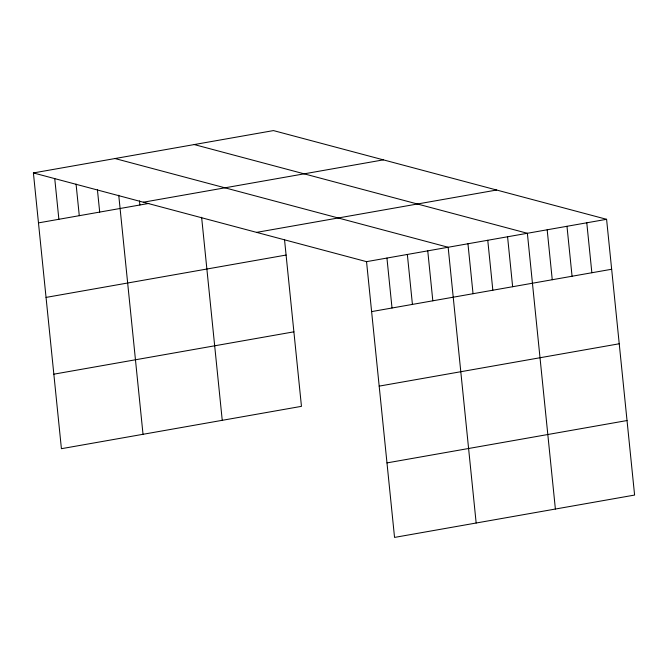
<?xml version="1.0" encoding="UTF-8"?>
<svg xmlns="http://www.w3.org/2000/svg" width="668" height="668" viewBox="0 0 668 668"><rect width="100%" height="100%" fill="white"/><g stroke="black" fill="none" stroke-linecap="round" stroke-linejoin="round"><path stroke-width="1" d="M33.4 172.937L273.454 130.586L606.586 219.304L634.6 495.063L394.546 537.414L366.54 261.656L33.4 172.937L61.414 448.696L301.46 406.344L284.518 239.528M143.336 202.22L383.39 159.861M38.477 222.887L148.805 203.423M256.604 232.381L496.658 190.021M46.042 297.41L286.096 255.051M366.54 261.656L606.586 219.304M371.608 311.605L611.663 269.254M53.841 374.18L293.895 331.829M379.182 386.121L619.236 343.769M386.981 462.899L627.035 420.539M194.238 144.564L527.369 233.282L555.384 509.041M115.021 158.541L448.153 247.26L476.167 523.019M586.788 222.795L591.856 272.744M566.982 226.293L572.058 276.235M547.175 229.784L552.252 279.733M507.571 236.773L512.64 286.722M487.765 240.271L492.834 290.213M467.959 243.762L473.036 293.711M427.754 250.859L432.822 300.809M407.346 254.458L412.423 304.408M386.939 258.057L392.016 308.006M201.619 217.275L222.244 420.322M139.478 200.918L139.896 204.992M118.745 195.231L143.027 434.3M97.411 189.662L99.691 212.09M76.068 184.084L79.283 215.689M54.734 178.515L58.876 219.288"/></g></svg>
